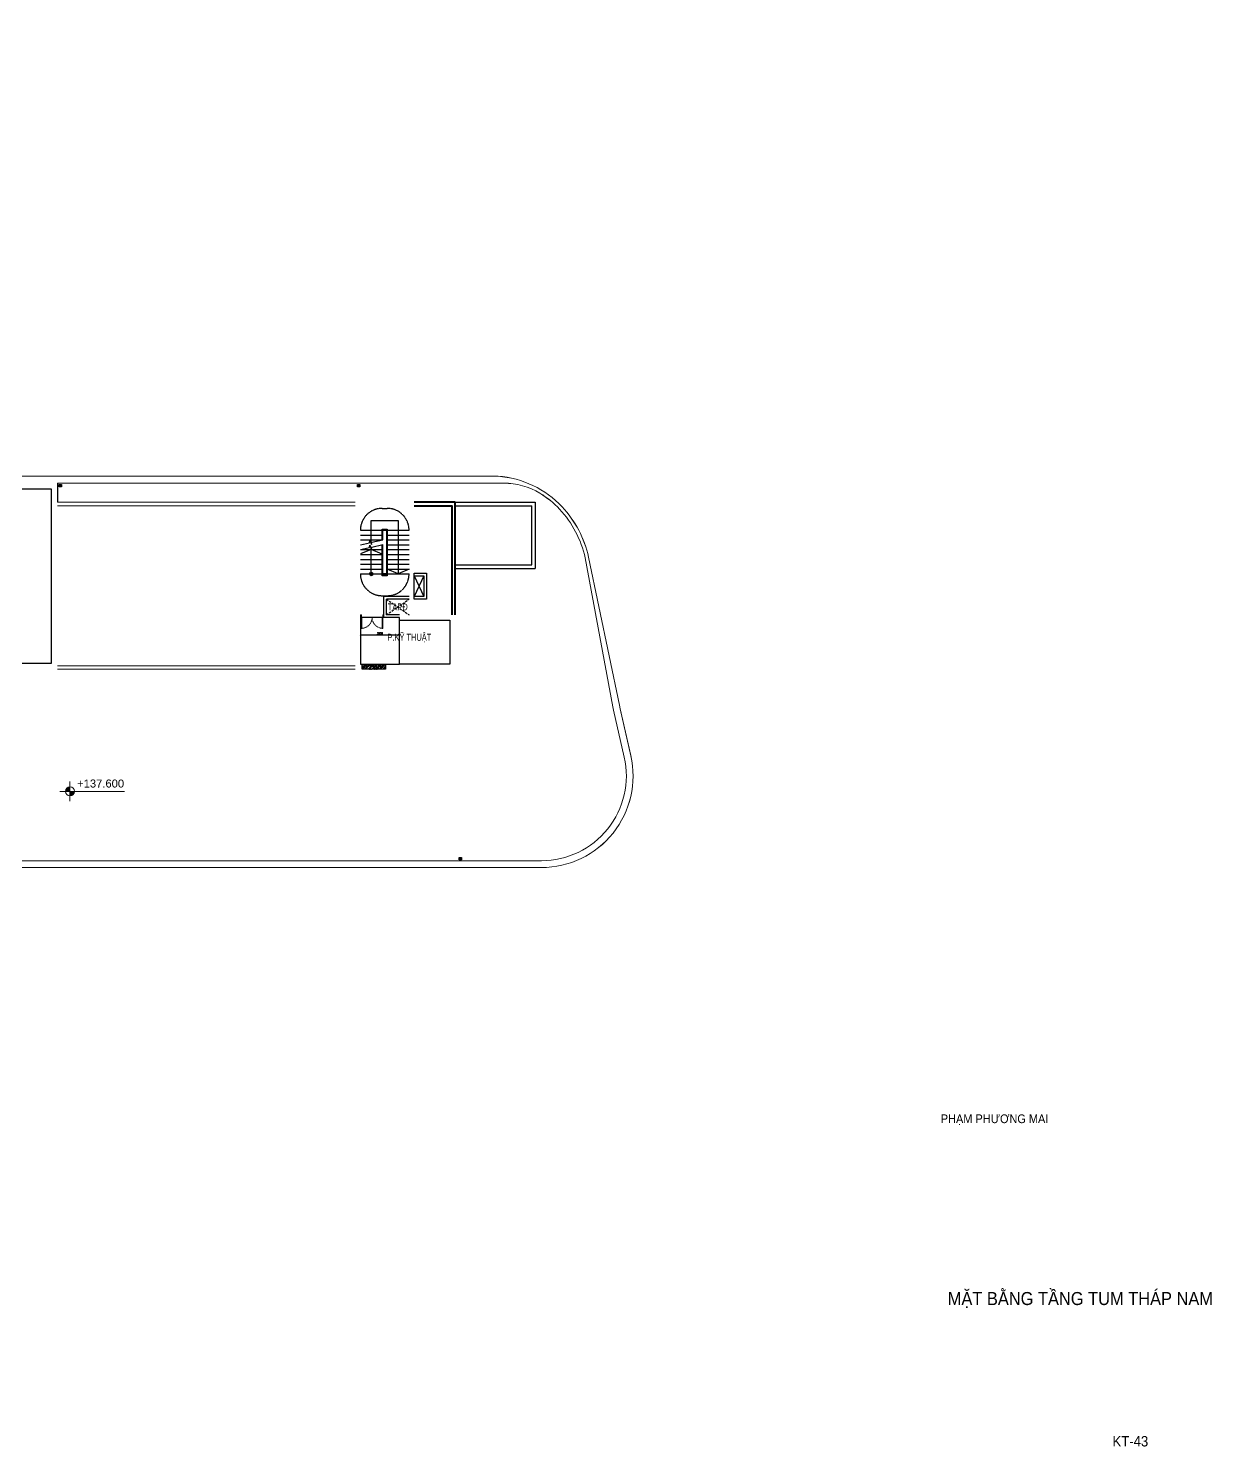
# Model space of a CAD drawing. Header units: millimetres. Extents: x 73618 to 214089, y -16132 to 209282.
# Drawn here: x 146081 to 214089, y -16132 to 65417 of the extents above; entities that cross this region are included whole.
import ezdxf
from ezdxf.enums import TextEntityAlignment as Align

# ---------------------------------------------------------------- set-up
doc = ezdxf.new("R2010")
doc.units = ezdxf.units.MM
doc.header["$LTSCALE"] = 100
doc.header["$MEASUREMENT"] = 0
doc.linetypes.add('Xref_ST_MBDV Cot vach 30.7.2022$0$HIDDEN', pattern=[0.375, 0.25, -0.125])
doc.linetypes.add('Xref_ST_MBDV Cot vach 30.7.2022$0$HIDDEN2', pattern=[0.1875, 0.125, -0.0625])
for name, color, linetype, lineweight in [('AUDIT_I_220808132811-11', 7, 'Continuous', 9), ('KT-Ghi chu', 7, 'Continuous', 15), ('KT-Net cat', 1, 'Continuous', 40), ('KT-Net thay', 7, 'Continuous', 15), ('KT-TMB', 7, 'Continuous', 0), ('Xref_ST_MBDV Cot vach 30.7.2022$0$CUA', 37, 'Continuous', 13)]:
    doc.layers.add(name, color=color, linetype=linetype, lineweight=lineweight)
for name, color, linetype in [('KC-Betong', 6, 'Continuous'), ('KT-Net manh', 139, 'Continuous'), ('NDT Thiet bi', 40, 'Continuous'), ('Xref_NT1+NT2_MBDV Cot vach_220729$0$ccu12-Thay', 7, 'Continuous'), ('Xref_ST_MBDV Cot vach 30.7.2022$0$A-FLOR-STRS-ARROW', 8, 'Continuous'), ('Xref_ST_MBDV Cot vach 30.7.2022$0$KT-Khuat', 9, 'Xref_ST_MBDV Cot vach 30.7.2022$0$HIDDEN'), ('Xref_ST_MBDV Cot vach 30.7.2022$0$KT-Net manh', 139, 'Continuous'), ('Xref_ST_MBDV Cot vach 30.7.2022$0$KT-Text', 7, 'Continuous'), ('Xref_ST_MBDV Cot vach 30.7.2022$0$KT-Thay', 7, 'Continuous'), ('Xref_ST_MBDV Cot vach 30.7.2022$0$KT-Tuong', 1, 'Continuous')]:
    doc.layers.add(name, color=color, linetype=linetype)
doc.styles.add('51KHUNG TEN$0$khung ten A1$1$Standard', font='VHARIAL.TTF', dxfattribs={"width": 0.9})
doc.styles.add('font unicode ccu', font='arial.ttf')
doc.styles.add('Xref_ST_MBDV Cot vach 30.7.2022$0$Arial', font='arial.ttf', dxfattribs={"width": 0.7})
doc.styles.add('Xref_ST_MBDV Cot vach 30.7.2022$0$xref.N.Cot vach tang N2$0$DIM', font='vnsimli.shx', dxfattribs={"width": 0.7})
doc.dimstyles.new('Xref_ST_MBDV Cot vach 30.7.2022$0$xref.N.Cot vach tang N2$0$CCU 1-100 A1', dxfattribs={"dimscale": 100, "dimtxt": 2.2, "dimasz": 1, "dimexe": 1, "dimexo": 0, "dimgap": 1, "dimtad": 1, "dimdec": 0, "dimdsep": 46, "dimtxsty": 'Xref_ST_MBDV Cot vach 30.7.2022$0$xref.N.Cot vach tang N2$0$DIM', "dimblk1": 'Xref_ST_MBDV Cot vach 30.7.2022$0$xref.N.Cot vach tang N2$0$_ARCHTICK', "dimblk2": 'Xref_ST_MBDV Cot vach 30.7.2022$0$xref.N.Cot vach tang N2$0$_ARCHTICK', "dimsah": 1, "dimcen": 0, "dimdle": 1, "dimclrd": 256, "dimclre": 256, "dimclrt": 31, "dimadec": 0, "dimazin": 0, "dimtfac": 1, "dimtdec": 0, "dimtix": 1, "dimtmove": 2, "dimatfit": 3, "dimldrblk": 'Xref_ST_MBDV Cot vach 30.7.2022$0$xref.N.Cot vach tang N2$0$_ARCHTICK', "dimfxl": 8, "dimtolj": 1, "dimarcsym": 0})

# ---------------------------------------------------------------- blocks, each defined once
blk = doc.blocks.new('Xref_ST_MBDV Cot vach 30.7.2022$0$xref.N.Cot vach tang N2$0$_Open90')
at = {"color": 0, "linetype": 'ByBlock', "lineweight": -2}
for p, q in [((0, 0), (-1, 0)), ((-0.5, 0.5), (0, 0)), ((0, 0), (-0.5, -0.5))]:
    blk.add_line(p, q, dxfattribs=at)
blk = doc.blocks.new('*D21')
at = {"layer": 'Defpoints', "color": 5, "transparency": 16777216}
for p, q in [((165162, 30731), (165162, 30469)), ((167362, 30519), (165212, 30519)), ((167412, 30731), (167412, 30469))]:
    blk.add_line(p, q, dxfattribs=at)
at = {"layer": 'Defpoints', "color": 0, "transparency": 16777216}
for p in [(165162, 30731), (165162, 30519), (167412, 30731)]:
    blk.add_point(p, dxfattribs=at)
at = {"layer": 'Defpoints', "color": 5, "transparency": 16777216, "xscale": 50, "yscale": 50, "zscale": 50, "rotation": 180}
blk.add_blockref('Xref_ST_MBDV Cot vach 30.7.2022$0$xref.N.Cot vach tang N2$0$_Open90', (165162, 30519), dxfattribs=at)
at = {"layer": 'Defpoints', "color": 5, "transparency": 16777216, "xscale": 50, "yscale": 50, "zscale": 50}
blk.add_blockref('Xref_ST_MBDV Cot vach 30.7.2022$0$xref.N.Cot vach tang N2$0$_Open90', (167412, 30519), dxfattribs=at)
at = {"layer": 'Defpoints', "color": 5, "transparency": 16777216, "insert": (166287, 30624), "char_height": 110, "attachment_point": 5, "style": 'Xref_ST_MBDV Cot vach 30.7.2022$0$xref.N.Cot vach tang N2$0$DIM'}
blk.add_mtext('\\A1;2250', dxfattribs=at)
blk = doc.blocks.new('Xref_ST_MBDV Cot vach 30.7.2022$0$xref.N.Cot vach tang N2$0$_ARCHTICK')
at = {"color": 0, "linetype": 'ByBlock', "const_width": 0.15}
blk.add_lwpolyline([(-0.5, -0.5), (0.5, 0.5)], dxfattribs=at)
blk = doc.blocks.new('*U29')
at = {"layer": 'KT-Ghi chu'}
h = blk.add_hatch(color=256, dxfattribs=at)
edge = h.paths.add_edge_path()
edge.add_ellipse((286, 0), major_axis=(91.4, 91.4), ratio=1, start_angle=45, end_angle=135)
edge.add_line((156, 0), (286, 0))
edge.add_line((286, 0), (286, 129))
h = blk.add_hatch(color=256, dxfattribs=at)
edge = h.paths.add_edge_path()
edge.add_ellipse((286, 0), major_axis=(91.4, 91.4), ratio=1, start_angle=225, end_angle=315)
edge.add_line((415, 0), (286, 0))
edge.add_line((286, 0), (286, -129))
for p, q in [((286, 286), (286, -286)), ((1850, 0), (0, 0))]:
    blk.add_line(p, q, dxfattribs=at)
blk.add_circle((286, 0), 129, dxfattribs=at)
at = {"style": 'font unicode ccu'}
for tag, p in [('FL', (493, 109)), ('SL', (490, -337))]:
    blk.add_attdef(tag, p, '', height=230, dxfattribs=at)
blk = doc.blocks.new('BA')
at = {"layer": 'NDT Thiet bi'}
for p, q in [((-23606, -408374), (-23661, -408374)), ((-23606, -408374), (-23659, -408360)), ((-23606, -408374), (-23659, -408389)), ((-23606, -408374), (-23654, -408347)), ((-23606, -408374), (-23654, -408402)), ((-23645, -408335), (-23606, -408374)), ((-23645, -408413), (-23606, -408374)), ((-23606, -408374), (-23633, -408327)), ((-23606, -408374), (-23633, -408422)), ((-23606, -408374), (-23620, -408321)), ((-23606, -408374), (-23620, -408428)), ((-23606, -408391), (-23606, -408319)), ((-23606, -408374), (-23592, -408321)), ((-23606, -408374), (-23578, -408327)), ((-23567, -408335), (-23606, -408374)), ((-23606, -408374), (-23558, -408347)), ((-23606, -408374), (-23553, -408360)), ((-23606, -408374), (-23551, -408374)), ((-23606, -408374), (-23578, -408422)), ((-23606, -408374), (-23553, -408389)), ((-23606, -408374), (-23558, -408402)), ((-23567, -408413), (-23606, -408374)), ((-23606, -408374), (-23592, -408428)), ((-23606, -408391), (-23606, -408429)), ((-23589, -408374), (-23551, -408374))]:
    blk.add_line(p, q, dxfattribs=at)
blk.add_lwpolyline([(-23680, -408448), (-23532, -408448), (-23532, -408301), (-23680, -408301)], close=True, dxfattribs=at)
blk.add_circle((-23606, -408374), 55, dxfattribs=at)
blk = doc.blocks.new('A$C58AB5499')
for points, layer in [([(5483, 8885), (8130, 9799), (10545, 2804), (7898, 1890)], 'KT-Net cat'), ([(0, 6995), (2647, 7909), (5062, 914), (2415, 0)], 'KT-Net cat'), ([(-10343, 3477), (-12659, 2677), (-11811, 220), (-9495, 1019)], 'KT-Net cat'), ([(34455, -8014), (31655, -8014), (31655, -18014), (34455, -18014)], 'KT-Net cat'), ([(25855, -10814), (28655, -10814), (28655, -18015), (25855, -18015)], 'KT-Net cat'), ([(57355, -15534), (54455, -15534), (54455, -18064), (57355, -18064)], 'KT-Net cat'), ([(24070, -6647), (25866, -6027), (26731, -8532), (24935, -9152)], 'KT-TMB')]:
    blk.add_wipeout(points).translate(0, 0, 0).dxf.layer = layer
at = {"layer": 'KC-Betong', "ltscale": 10, "elevation": 0}
for points in [[(5483, 8885), (8130, 9799), (10545, 2804), (7898, 1890)], [(0, 6995), (2647, 7909), (5062, 914), (2415, 0)], [(-10343, 3477), (-9495, 1019), (-11811, 220), (-12659, 2677)], [(24070, -6647), (25866, -6027), (26731, -8532), (24935, -9152)], [(31655, -18014), (34455, -18014), (34455, -8014), (31655, -8014)], [(54455, -15534), (57355, -15534), (57355, -18064), (54455, -18064)]]:
    blk.add_lwpolyline(points, close=True, dxfattribs=at)
blk.add_lwpolyline([(25855, -10814), (28655, -10814), (28655, -18015), (25852, -18014), (25855, -10814)], dxfattribs=at)
blk = doc.blocks.new('*U7')
for p, q in [((-1260, 525), (-1300, 525)), ((-1260, 100), (-1300, 100)), ((-1280, 100), (-1280, 525)), ((-90, 525), (-50, 525)), ((-90, 100), (-50, 100)), ((-70, 100), (-70, 525))]:
    blk.add_line(p, q)
for points in [[(-1350, -150), (-1290, -150), (-1290, -40), (-1300, -40), (-1300, 0), (-1350, 0)], [(-1300, 0), (-1260, 0), (-1260, 625), (-1300, 625)], [(-50, 0), (-90, 0), (-90, 625), (-50, 625)], [(0, -150), (-60, -150), (-60, -40), (-50, -40), (-50, 0), (0, 0)]]:
    blk.add_lwpolyline(points, close=True)
at = {"linetype": 'Xref_ST_MBDV Cot vach 30.7.2022$0$HIDDEN2'}
for centre, start, end in [((-1300, 0), 0, 89.99996), ((-50, 0), 90.00004, 180)]:
    blk.add_arc(centre, 625, start, end, dxfattribs=at)

msp = doc.modelspace()

# ---------------------------------------------------------------- hatches: boundary and pattern name
at = {"layer": 'Xref_ST_MBDV Cot vach 30.7.2022$0$KT-Net manh'}
h = msp.add_hatch(color=256, dxfattribs=at)
edge = h.paths.add_edge_path(flags=0)
edge.add_arc((165787.1, 34045.6), 100, 360, 720)
h = msp.add_hatch(color=256, dxfattribs=at)
edge = h.paths.add_edge_path(flags=0)
edge.add_arc((165787.1, 34045.6), 100, 359.999999, 719.999999)
msp.add_hatch(color=256, dxfattribs=at).paths.add_polyline_path([(165756.2, 33950.5), (165818, 33950.5), (165868, 33986.8), (165887.1, 34045.6), (165868, 34104.4), (165818, 34140.7), (165756.2, 34140.7), (165706.2, 34104.4), (165687.1, 34045.6), (165706.2, 33986.8)], flags=0)
msp.add_hatch(color=256, dxfattribs=at).paths.add_polyline_path([(165756.2, 33950.5), (165818, 33950.5), (165868, 33986.8), (165887.1, 34045.6), (165868, 34104.4), (165818, 34140.7), (165756.2, 34140.7), (165706.2, 34104.4), (165687.1, 34045.6), (165706.2, 33986.8)], flags=0)

# ---------------------------------------------------------------- linework, layer by layer
at = {"layer": 'AUDIT_I_220808132811-11'}
for points, elevation in [([(112341.7, 56204.2), (109926.9, 63198.8, 0.3643585), (105218.8, 65253.7), (76283.1, 55271.5, 0.4519048), (74066.7, 49618.3), (82179.9, 36004.5, 0.3106789), (88342.9, 34033.3), (110865.8, 41824.6, 0.2299221), (111150.6, 42239.4), (111371.5, 43256.1, -0.27899), (111830.4, 43757.7), (116250.7, 45278.3, -0.4143404), (116903.3, 44961.2), (125232.5, 20870.5, 0.3197537), (130430.6, 17167.7), (175568, 17167.7, 0.4808686), (180708.5, 23598.6), (180099.9, 26293.7), (180054.6, 26494.1), (178279.2, 35013.8)], 2.3), ([(112341.8, 56202.1), (109927, 63196.7, 0.3643585), (105218.9, 65251.6), (76283.2, 55269.4, 0.4519048), (74066.8, 49616.3), (82180, 36002.4, 0.3106789), (88343, 34031.2), (110865.9, 41822.5, 0.2299221), (111150.7, 42237.3), (111371.6, 43254, -0.27899), (111830.5, 43755.6), (116250.8, 45276.2, -0.4143404), (116903.4, 44959.1), (125232.6, 20868.4, 0.3197537), (130430.7, 17165.6), (175568.1, 17165.6, 0.4808686), (180708.6, 23596.5), (180100, 26291.6), (180054.7, 26492), (178279.3, 35011.7)], 0), ([(114628.2, 56782), (112040.1, 55888.5), (109568.3, 63048, 0.3617881), (105337, 64883.8), (76412.7, 54905.5, 0.4506855), (74406.5, 49806.4), (82501.1, 36223.9, 0.3090915), (88223.5, 34402.7), (110695.6, 42176.5, 0.2061158), (110767.9, 42306.3), (110991.6, 43335.6, -0.2754866), (111711.5, 44127.3), (116124.1, 45645.2, -0.4141974), (117270.2, 45088), (125599.4, 20997.3, 0.3197537), (130430.6, 17555.9), (175568, 17555.9, 0.4808686), (180329.9, 23513.1), (179721.2, 26208.2), (179675.2, 26411.8), (178083.9, 34968.8)], 2.3), ([(144612, 39265.5), (144612, 39365.5, -0.4142136), (144912, 39665.5), (173079.1, 39667.7, -0.1855238), (176763.5, 37906.2, -0.1326594), (178279, 35014.4, 0.1326594)], 2.3), ([(144612.1, 39263.4), (144612.1, 39363.4, -0.4142136), (144912.1, 39663.4), (173079.2, 39665.6, -0.1855238), (176763.6, 37904.1, -0.1326594), (178279.1, 35012.3, 0.1326594)], 0), ([(178083.8, 34970.9, 0.1326112), (176617.5, 37769.5, 0.0664995), (175486.3, 38684, 0.1376153), (173405.7, 39267.7), (147762, 39267.7)], 2.3), ([(178083.9, 34968.8, 0.1326112), (176617.6, 37767.5, 0.0664995), (175486.4, 38681.9, 0.1376153), (173405.8, 39265.6), (147762.1, 39265.6)], 0)]:
    msp.add_lwpolyline(points, format="xyb", dxfattribs=dict(at, elevation=elevation))
at = {"layer": 'Defpoints', "elevation": 0}
msp.add_lwpolyline([(167412.1, 31545.6), (165162.1, 31545.6), (165162.1, 28865.6), (167412.1, 28865.6)], close=True, dxfattribs=at)
at = {"layer": 'KT-Net thay', "elevation": 2.3}
for points in [[(147762, 38167.7), (164862.1, 38167.7)], [(147762, 37967.7), (164862.1, 37967.7)]]:
    msp.add_lwpolyline(points, dxfattribs=at)
at = {"layer": 'KT-Net thay'}
for points in [[(147762.1, 28765.6), (164862.1, 28765.6)], [(147762.1, 28565.6), (164862.1, 28565.6)]]:
    msp.add_lwpolyline(points, dxfattribs=at)
at = {"layer": 'Xref_NT1+NT2_MBDV Cot vach_220729$0$ccu12-Thay', "elevation": 0}
msp.add_lwpolyline([(175012.1, 34565.6), (175012.1, 37965.6)], dxfattribs=at)
at = {"layer": 'Xref_ST_MBDV Cot vach 30.7.2022$0$A-FLOR-STRS-ARROW', "elevation": 0}
for points in [[(165162.1, 35726.5), (165688.6, 35844.4), (165710.4, 35978.3), (165811, 35739.7), (165829.5, 35876), (166462.1, 36017.7)], [(165162.1, 35445.6), (165688.6, 35563.5), (165710.4, 35697.4), (165811, 35458.8), (165829.5, 35595.1), (166462.1, 35736.8)]]:
    msp.add_lwpolyline(points, dxfattribs=at)
at = {"layer": 'Xref_ST_MBDV Cot vach 30.7.2022$0$KT-Khuat', "linetype": 'Xref_ST_MBDV Cot vach 30.7.2022$0$HIDDEN', "ltscale": 5}
for p, q in [((166662.1, 31695.6), (167962.1, 32595.6)), ((166662.1, 32595.6), (167962.1, 31695.6))]:
    msp.add_line(p, q, dxfattribs=at)
at = {"layer": 'Xref_ST_MBDV Cot vach 30.7.2022$0$KT-Net manh'}
msp.add_line((165706.2, 34104.4, 0), (165687.1, 34045.6, 0), dxfattribs=at)
msp.add_line((165706.2, 34104.4, 0), (165687.1, 34045.6, 0), dxfattribs=at)
at = {"layer": 'Xref_ST_MBDV Cot vach 30.7.2022$0$KT-Net manh', "linetype": 'Xref_ST_MBDV Cot vach 30.7.2022$0$HIDDEN', "elevation": 0}
for points in [[(165162.1, 36565.6, -0.4141313), (166411.8, 37815.6), (166712.4, 37815.6, -0.4141313), (167962.1, 36565.6, -1.0000292)], [(165162.1, 34045.6, 0.4141313), (166411.8, 32795.6), (166712.4, 32795.6, 0.4141313), (167962.1, 34045.6, 1.0000292)]]:
    msp.add_lwpolyline(points, format="xyb", dxfattribs=at)
at = {"layer": 'Xref_ST_MBDV Cot vach 30.7.2022$0$KT-Net manh', "elevation": 0}
for points in [[(165787.1, 35796.5), (165787.1, 36445.6), (165787.1, 36545.6), (165787.1, 37120.5), (167337.1, 37120.5), (167337.1, 34045.6)], [(166412.1, 35174.7), (165787.1, 35445.6), (165162.1, 35195.6)], [(165787.1, 34045.6), (165787.1, 35515.6)], [(167962.1, 34325.6), (167337.1, 34045.6), (166712.1, 34325.6)]]:
    msp.add_lwpolyline(points, dxfattribs=at)
at = {"layer": 'Xref_ST_MBDV Cot vach 30.7.2022$0$KT-Net manh'}
msp.add_circle((165787.1, 34045.6, 0), 100, dxfattribs=at)
msp.add_circle((165787.1, 34045.6, 0), 100, dxfattribs=at)
at = {"layer": 'Xref_ST_MBDV Cot vach 30.7.2022$0$KT-Thay', "extrusion": (1.28361e-08, 3.72499e-11, 1)}
for p, q in [((165162.1, 36565.6), (166412.1, 36565.6, 0)), ((165162.1, 36285.6, 0), (166412.1, 36285.6, 0)), ((165162.1, 36005.6, 0), (166412.1, 36005.6, 0)), ((166712.1, 36565.6, 0), (167962.1, 36565.6)), ((166712.1, 36285.6, 0), (167962.1, 36285.6, 0)), ((166712.1, 36005.6, 0), (167962.1, 36005.6, 0)), ((165162.1, 35445.6, 0), (166412.1, 35445.6, 0)), ((165162.1, 35165.6, 0), (166412.1, 35165.6, 0)), ((166712.1, 35725.6, 0), (167962.1, 35725.6, 0)), ((166712.1, 35445.6, 0), (167962.1, 35445.6, 0)), ((166712.1, 35165.6, 0), (167962.1, 35165.6, 0)), ((165162.1, 34885.6, 0), (166412.1, 34885.6, 0)), ((165162.1, 34605.6, 0), (166412.1, 34605.6, 0)), ((165162.1, 34325.6, 0), (166412.1, 34325.6, 0)), ((166712.1, 34885.6, 0), (167962.1, 34885.6, 0)), ((166712.1, 34605.6, 0), (167962.1, 34605.6, 0)), ((166712.1, 34325.6, 0), (167962.1, 34325.6, 0)), ((165162.1, 34045.6, 0), (166412.1, 34045.6, 0)), ((166712.1, 34045.6, 0), (167962.1, 34045.6, 0))]:
    msp.add_line(p, q, dxfattribs=at)
at = {"layer": 'Xref_ST_MBDV Cot vach 30.7.2022$0$KT-Thay'}
msp.add_line((166662.1, 34045.6, 0), (166462.1, 34045.6, 0), dxfattribs=at)
at = {"layer": 'Xref_ST_MBDV Cot vach 30.7.2022$0$KT-Thay', "elevation": 0}
for points in [[(166412.1, 36006.5), (166412.1, 36615.6), (166712.1, 36615.6), (166712.1, 33945.6), (166412.1, 33945.6), (166412.1, 35725.6)], [(166462.1, 36017.7), (166462.1, 36565.6), (166662.1, 36565.6), (166662.1, 33995.6), (166462.1, 33995.6), (166462.1, 35736.8)]]:
    msp.add_lwpolyline(points, dxfattribs=at)
at = {"layer": 'Xref_ST_MBDV Cot vach 30.7.2022$0$KT-Tuong'}
for p, q in [((147762, 39267.7, 2.3), (147762, 38167.7, 2.3)), ((167962.1, 32745.6), (166512.1, 32745.6)), ((166512.1, 31545.6), (166512.1, 32745.6)), ((167962.1, 32595.6), (166662.1, 32595.6)), ((166662.1, 31695.6), (166662.1, 32595.6)), ((167412.1, 31545.6), (166512.1, 31545.6, 0)), ((167412.1, 31695.6), (166662.1, 31695.6, 0))]:
    msp.add_line(p, q, dxfattribs=at)

# ---------------------------------------------------------------- block references
at = {"xscale": -0.934189573260487, "yscale": 0.934189573260487, "zscale": 0.9341895732604871, "rotation": 270.0426135795773}
for p in [(529393.8, 61459.3, 0), (546550.5, 61459.3, 0), (552385.7, 40004.6, 0)]:
    msp.add_blockref('BA', p, dxfattribs=at)
at = {"layer": 'KT-Ghi chu'}
ref = msp.add_blockref('*U29', (147898.4, 21546.8), dxfattribs=dict(at, xscale=2, yscale=2, zscale=2))
ref.add_attrib('FL', '+137.600', (148885.4, 21765.7), dxfattribs={"layer": '0', "height": 460, "style": 'font unicode ccu'})

# ---------------------------------------------------------------- texts
at = {"color": 1, "style": '51KHUNG TEN$0$khung ten A1$1$Standard', "width": 0.9}
for s, height, p in [('PH¹M PH¦¥NG MAI', 500.595, (198524.2, 2469.9)), ('PH¹M PH¦¥NG MAI', 500.595, (198524.2, 2469.9, 0)), ('MÆT B»NG TÇNG TUM TH¸P NAM', 750, (198923.6, -7992.2)), ('KT-43', 600, (208392.6, -16124))]:
    msp.add_text(s, height=height, dxfattribs=at).set_placement(p)
at = {"layer": 'Xref_ST_MBDV Cot vach 30.7.2022$0$KT-Text', "extrusion": (-8.16706e-08, 6.125e-10, 1), "style": 'Xref_ST_MBDV Cot vach 30.7.2022$0$Arial', "width": 0.7}
for s, p in [('TAPĐ', (167313.7, 31952.3, 0)), ('P38 (TMCC)', (169054.4, 30245.7, 0))]:
    msp.add_text(s, height=400, dxfattribs=at).set_placement(p, align=Align.CENTER)
at = {"layer": 'Xref_ST_MBDV Cot vach 30.7.2022$0$KT-Text', "style": 'Xref_ST_MBDV Cot vach 30.7.2022$0$Arial', "width": 0.7}
msp.add_text('1600KG', height=200, dxfattribs=at).set_placement((169080.2, 29858, 0), align=Align.CENTER)

# ---------------------------------------------------------------- dimensions: what is measured, and where the dimension line sits
at = {"layer": 'Defpoints', "color": 5}
dim = msp.add_linear_dim(base=(165162.1, 30518.8), p1=(167412.1, 30730.6), p2=(165162.1, 30730.6), dimstyle='Xref_ST_MBDV Cot vach 30.7.2022$0$xref.N.Cot vach tang N2$0$CCU 1-100 A1', override={"dimscale": 50, "dimblk1": 'Xref_ST_MBDV Cot vach 30.7.2022$0$xref.N.Cot vach tang N2$0$_Open90', "dimblk2": 'Xref_ST_MBDV Cot vach 30.7.2022$0$xref.N.Cot vach tang N2$0$_Open90', "dimclrd": 5, "dimclre": 5, "dimclrt": 5, "dimlwd": 65535, "dimlwe": 65535}, dxfattribs=at)
dim.commit()
dim.dimension.update_dxf_attribs({"geometry": '*D21', "text_midpoint": (166287.1, 30623.8)})

# ---------------------------------------------------------------- next in the draw order: block references
at = {"layer": 'KT-Net cat'}
msp.add_blockref('A$C58AB5499', (112957, 46929.9), dxfattribs=at)

# ---------------------------------------------------------------- next in the draw order: hatches: boundary and pattern name
at = {"layer": 'KT-Net manh'}
h = msp.add_hatch(dxfattribs=at)
h.set_pattern_fill('BTCT', color=256, scale=40)
h.set_pattern_definition([(50, (0, 0), (286.90407, -25.10085), [30, -330]), (355, (0, 0), (-55.50053, 300.87685), [24, -264]), (100.4514, (23.9, -2.1), (231.40375, 275.7758), [25.4961, -280.45684]), (46.1842, (0, 80), (426.8964, -66.2076), [45, -495]), (96.6356, (35.57, 74.5), (373.8651, 389.6471), [38.2441, -420.6852]), (351.1842, (0, 80), (373.8648, 389.6474), [36, -396]), (21, (40, 60), (238.76282, -161.04756), [30, -330]), (326, (40, 60), (97.32613, 290.06), [24, -264]), (71.4514, (59.9, 46.58), (336.08905, 129.0122), [25.4961, -280.45684]), (37.5, (0, 0), (4.86394, 133.15754), [0, -260.8, 0, -268, 0, -265]), (7.5, (0, 0), (105.22781, 157.76468), [0, -152.8, 0, -254.8, 0, -101]), (327.5, (-89.2, 0), (213.528974, -9.02195), [0, -100, 0, -312, 0, -414]), (317.5, (-129.2, 0), (233.27447, 40.042), [0, -130, 0, -207.2, 0, -294]), (45, (0, 0), (-106.06602, 106.06602), []), (45, (70.71, 0), (-106.06602, 106.06602), [])])
h.paths.add_polyline_path([(165262.1, 28865.6), (166612.1, 28865.6), (166612.1, 28565.6), (165262.1, 28565.6)])

# ---------------------------------------------------------------- next in the draw order: linework, layer by layer
at = {"layer": 'KC-Betong', "ltscale": 10, "elevation": 0}
msp.add_lwpolyline([(165262.1, 28865.6), (166612.1, 28865.6), (166612.1, 28565.6), (165262.1, 28565.6)], close=True, dxfattribs=at)
at = {"layer": 'KT-Net cat'}
msp.add_line((170612.1, 38165.6, 0), (168262.1, 38165.6, 0), dxfattribs=at)
at = {"layer": 'KT-Net cat', "elevation": 0}
for points in [[(168262.1, 37965.6), (170412.1, 37965.6), (170412.1, 31695.6)], [(170612.1, 34365.6), (170612.1, 38165.6)], [(170612.1, 31695.6), (170612.1, 34365.6)]]:
    msp.add_lwpolyline(points, dxfattribs=at)
at = {"layer": 'KT-Net manh', "color": 1, "elevation": 0}
for points in [[(168962.1, 32595.6), (168262.1, 32595.6), (168262.1, 34095.6), (168962.1, 34095.6)], [(168812.1, 32745.6), (168262.1, 32745.6), (168262.1, 33945.6), (168812.1, 33945.6)]]:
    msp.add_lwpolyline(points, close=True, dxfattribs=at)
for points in [[(168262.1, 33945.6), (168812.1, 32745.6)], [(168812.1, 33945.6), (168262.1, 32745.6)]]:
    msp.add_lwpolyline(points, dxfattribs=at)
at = {"layer": 'Xref_NT1+NT2_MBDV Cot vach_220729$0$ccu12-Thay', "elevation": 0}
for points in [[(170612.1, 38165.6), (175212.1, 38165.6), (175212.1, 34365.6)], [(170612.1, 37965.6), (175012.1, 37965.6)], [(170612.1, 34565.6), (175012.1, 34565.6)], [(170612.1, 34365.6), (175212.1, 34365.6)]]:
    msp.add_lwpolyline(points, dxfattribs=at)

# ---------------------------------------------------------------- next in the draw order: block references
at = {"layer": 'Xref_ST_MBDV Cot vach 30.7.2022$0$CUA', "rotation": 180}
msp.add_blockref('*U7', (165162.1, 31542.6), dxfattribs=at)

# ---------------------------------------------------------------- next in the draw order: texts
at = {"layer": 'Xref_ST_MBDV Cot vach 30.7.2022$0$KT-Text', "extrusion": (-6.0102e-07, 3.7908e-06, 1), "style": 'Xref_ST_MBDV Cot vach 30.7.2022$0$Arial', "width": 0.7}
msp.add_text('P.KỸ THUẬT', height=400, dxfattribs=at).set_placement((166721.5, 30203.9, 16.7))

doc.saveas('drawing.dxf')
